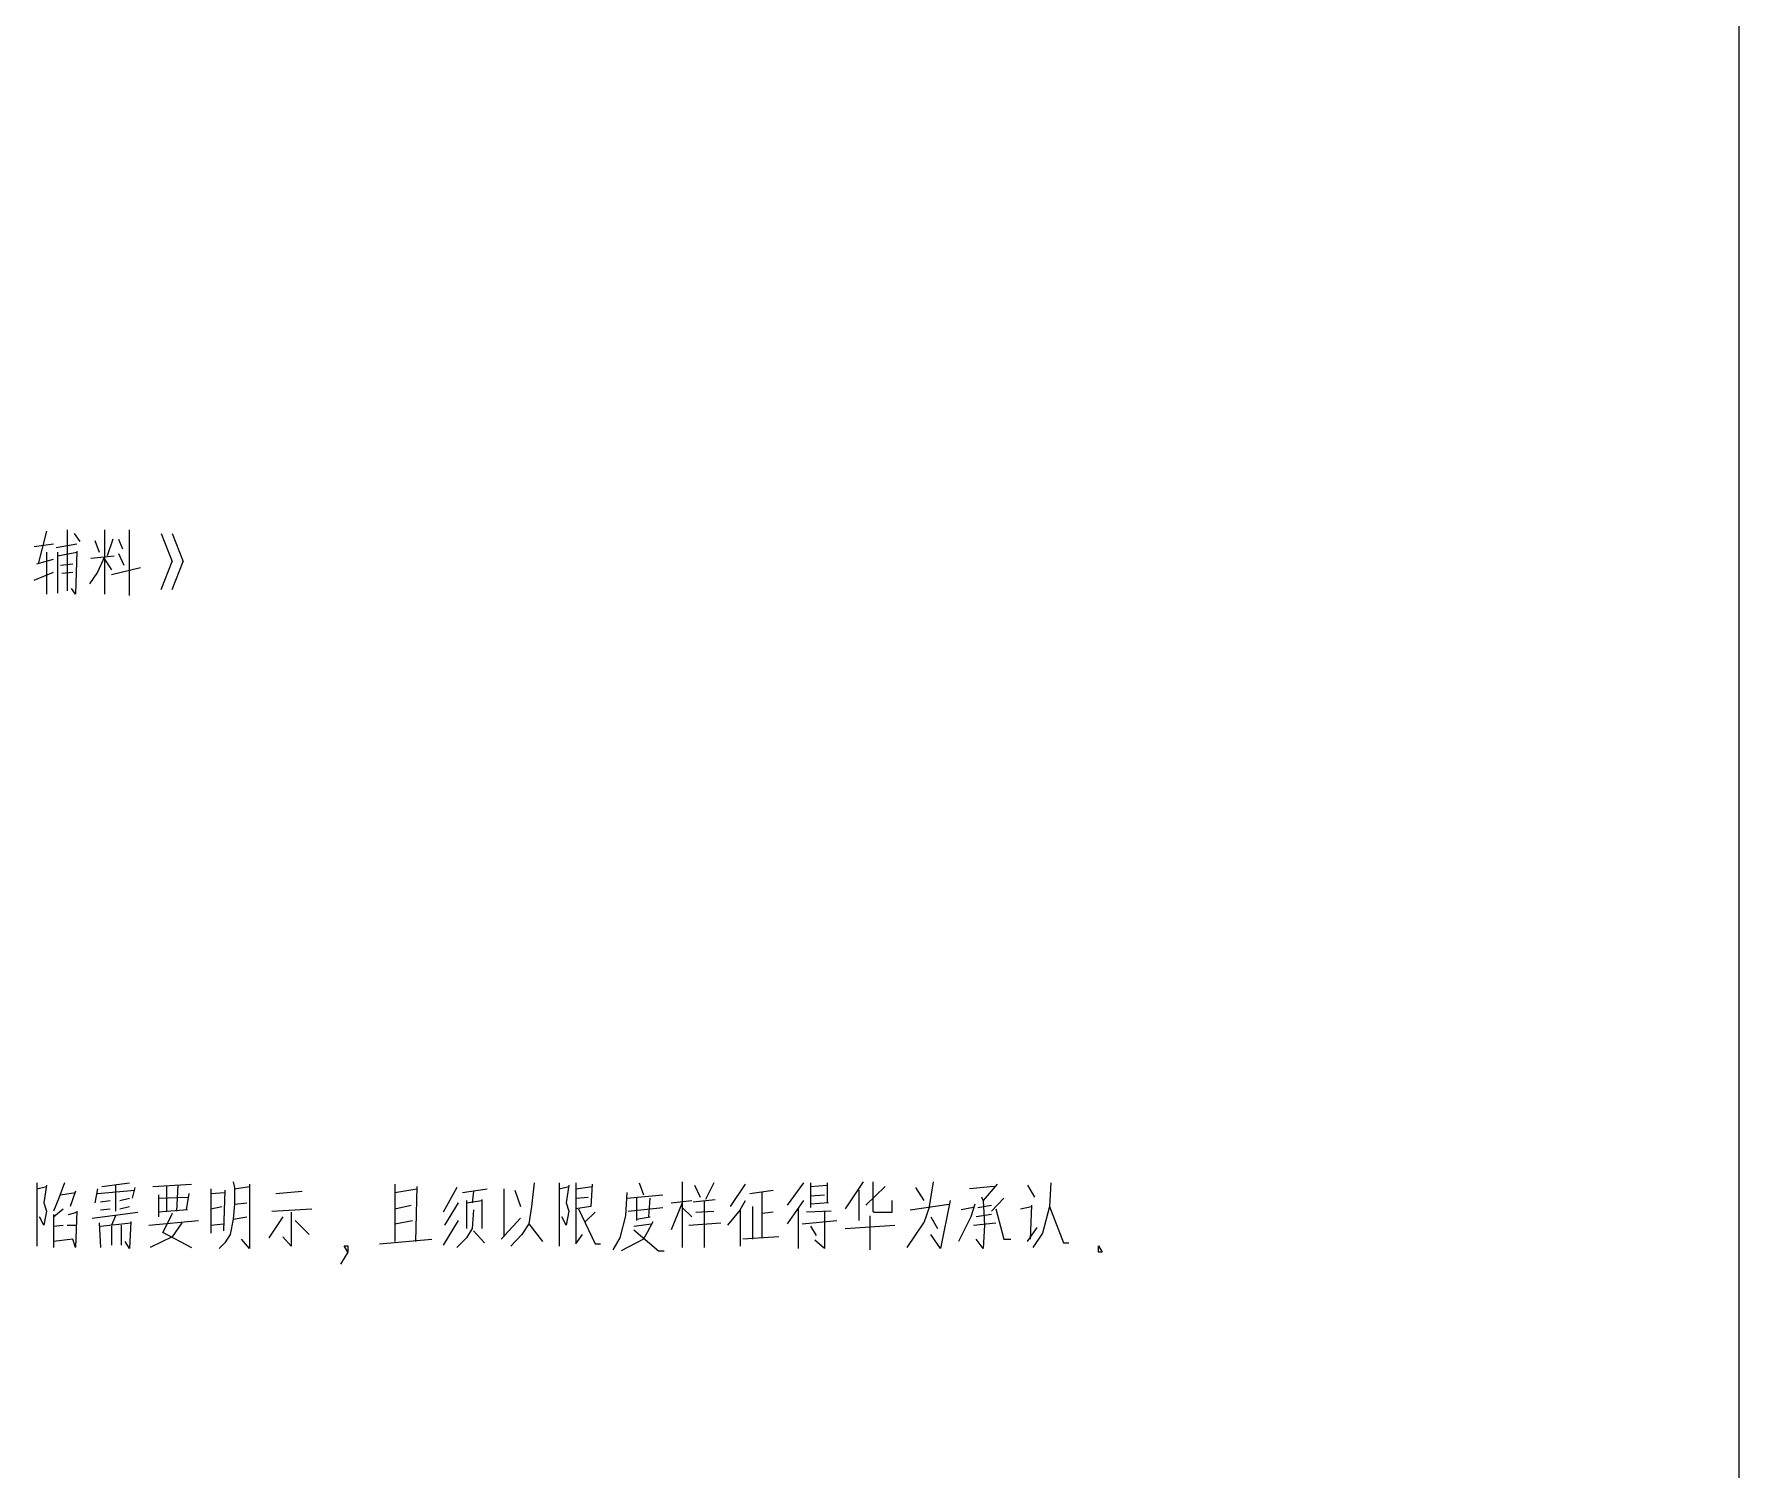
# Model space of a CAD drawing. Header units: millimetres. Extents: x 7 to 507, y -14 to 339.
# Drawn here: x 139.23 to 186.24, y 51.06 to 90.63 of the extents above; entities that cross this region are included whole.
import ezdxf

# ---------------------------------------------------------------- set-up
doc = ezdxf.new("R2010")
doc.units = ezdxf.units.MM
doc.header["$LTSCALE"] = 23.1
doc.layers.get('0').update_dxf_attribs({"linetype": 'CONTINUOUS'})

msp = doc.modelspace()

# ---------------------------------------------------------------- linework, layer by layer
at = {"color": 7}
msp.add_line((186.2401, 320.7442), (186.2401, 50.0081), dxfattribs=at)
at = {"color": 2}
for p, q in [((139.575, 76.9313), (139.3465, 76.0281)), ((140.1465, 76.9635), (140.1465, 75.2861)), ((140.3369, 76.8668), (140.4893, 76.641)), ((140.9084, 76.6732), (141.0226, 76.3506)), ((141.175, 76.9635), (141.175, 75.1894)), ((141.4036, 76.7055), (141.2512, 76.2539)), ((141.556, 76.7055), (141.6703, 76.4474)), ((141.8607, 75.1571), (141.8607, 76.9635)), ((142.7369, 76.8668), (143.0417, 76.0926)), ((143.0417, 76.8668), (143.3465, 76.0926)), ((139.2322, 76.5119), (139.7655, 76.5765)), ((139.3084, 76.0281), (139.7655, 76.1571)), ((139.575, 76.3506), (139.575, 75.1894)), ((139.8417, 76.4797), (140.4131, 76.5765)), ((139.8798, 76.3506), (139.8798, 75.2216)), ((139.8798, 76.2539), (140.4131, 76.3506)), ((140.7941, 76.1894), (141.4417, 76.2539)), ((141.175, 76.1571), (141.3655, 75.8668)), ((141.556, 76.3184), (141.7084, 75.9958)), ((139.2322, 75.5764), (139.7655, 75.8023)), ((139.956, 75.9958), (140.2988, 76.0281)), ((139.9941, 75.77), (140.2988, 75.8023)), ((141.3655, 75.7377), (142.1655, 75.9313)), ((142.7369, 75.3184), (143.0417, 76.0926)), ((143.0417, 75.3184), (143.3465, 76.0926)), ((139.3084, 58.9636), (139.3084, 57.2216)), ((139.3084, 58.8023), (139.575, 58.8668)), ((139.575, 58.899), (139.4988, 58.4152)), ((140.9845, 58.8023), (140.9084, 58.4152)), ((140.9845, 58.6732), (142.0131, 58.77)), ((141.0988, 58.8668), (141.8607, 58.9636)), ((141.4798, 58.899), (141.4798, 58.1894)), ((142.0131, 58.8345), (141.9369, 58.5442)), ((142.5084, 58.8668), (143.575, 58.9313)), ((142.8893, 58.1894), (142.8893, 58.8668)), ((143.1941, 58.899), (143.156, 58.1894)), ((144.1084, 58.8023), (144.1084, 57.5765)), ((144.4893, 58.77), (144.4512, 57.641)), ((144.756, 58.8023), (145.175, 58.8668)), ((149.175, 58.9313), (149.175, 57.3506)), ((149.175, 58.7055), (149.7846, 58.8023)), ((149.7846, 58.8668), (149.7465, 57.3506)), ((150.8893, 58.8345), (150.5084, 58.1571)), ((151.0417, 58.7055), (151.7274, 58.8023)), ((152.1846, 58.8023), (152.1846, 57.4797)), ((152.4893, 58.77), (152.6417, 58.3184)), ((153.7084, 58.9636), (153.7084, 57.2216)), ((153.7084, 58.8023), (153.975, 58.8668)), ((153.975, 58.899), (153.8988, 58.4152)), ((154.1655, 58.8023), (154.6226, 58.8668)), ((155.9179, 58.9636), (156.0322, 58.641)), ((157.0988, 58.9958), (157.0988, 57.1894)), ((157.4417, 58.899), (157.5941, 58.5765)), ((157.975, 58.9636), (157.7465, 58.5119)), ((158.4322, 58.3184), (158.8512, 58.9313)), ((158.9655, 58.6732), (159.6131, 58.77)), ((160.4512, 58.9636), (159.9941, 58.3506)), ((160.6417, 58.9636), (160.6417, 58.2861)), ((160.6417, 58.8668), (161.0988, 58.899)), ((161.0988, 58.9636), (161.0988, 58.4152)), ((162.0893, 58.9958), (161.5941, 58.2539)), ((161.975, 58.77), (161.975, 57.9313)), ((162.6988, 58.8668), (162.1655, 58.3506)), ((163.5369, 58.8345), (163.7655, 58.4797)), ((163.9179, 58.3184), (164.0322, 58.9958)), ((165.7084, 58.8668), (165.0226, 58.8023)), ((166.6226, 58.899), (166.8131, 58.5765)), ((139.956, 58.641), (140.375, 58.7055)), ((140.375, 58.7377), (140.2226, 58.3184)), ((141.0607, 58.4474), (141.3274, 58.4797)), ((141.5941, 58.4797), (141.8607, 58.5442)), ((141.5941, 58.2539), (141.8607, 58.3184)), ((142.6607, 58.641), (142.6607, 58.0281)), ((142.6607, 58.5442), (143.4607, 58.5765)), ((143.4988, 58.6732), (143.4226, 58.2216)), ((144.1084, 58.6732), (144.4893, 58.7055)), ((144.1084, 58.2539), (144.4131, 58.3184)), ((144.756, 58.3829), (145.0988, 58.4152)), ((145.8988, 58.6732), (146.6226, 58.7377)), ((149.175, 58.2539), (149.6322, 58.3506)), ((150.9274, 58.4152), (150.5465, 57.8023)), ((151.156, 58.4152), (151.575, 58.4797)), ((151.156, 58.4797), (151.156, 57.7055)), ((151.3465, 58.7377), (151.3084, 58.4152)), ((151.575, 58.5119), (151.575, 57.7055)), ((154.1655, 58.5442), (154.5084, 58.5765)), ((155.575, 58.5442), (156.5655, 58.641)), ((155.8417, 58.5442), (155.8417, 57.9313)), ((156.1846, 58.0281), (156.2226, 58.5442)), ((156.7941, 58.4152), (157.3655, 58.4797)), ((157.0988, 58.4152), (156.7941, 57.6732)), ((157.4036, 58.4474), (158.0131, 58.5119)), ((157.7084, 58.4797), (157.7084, 57.1894)), ((158.6988, 58.2216), (158.8512, 58.4797)), ((159.0417, 58.3184), (159.0417, 57.4152)), ((159.3084, 57.4474), (159.3084, 58.7055)), ((160.4512, 58.4797), (159.9941, 57.8345)), ((160.6417, 58.6087), (161.0226, 58.641)), ((161.1369, 58.4152), (160.6417, 58.3829)), ((163.3846, 58.2216), (164.4512, 58.3829)), ((163.9179, 58.3184), (163.7655, 57.8668)), ((165.2512, 58.2861), (165.6322, 58.3506)), ((165.975, 58.5442), (165.6322, 58.1894)), ((166.4322, 58.2539), (166.7369, 58.3184)), ((166.7369, 58.3506), (166.6988, 57.4152)), ((139.7655, 58.0281), (140.0322, 58.2539)), ((139.7655, 58.0926), (139.7655, 57.1894)), ((140.1845, 58.0926), (140.4131, 58.1571)), ((140.4131, 58.1894), (140.375, 57.1894)), ((140.8322, 57.9958), (142.0893, 58.1571)), ((141.0226, 57.8668), (141.0607, 57.1894)), ((141.0607, 58.2216), (141.3274, 58.2539)), ((141.0607, 57.77), (141.8988, 57.8668)), ((141.4798, 58.0603), (141.3655, 57.8023)), ((142.3941, 57.8023), (143.7655, 57.9313)), ((143.4607, 58.2216), (142.6607, 58.1571)), ((143.0417, 58.1248), (142.775, 57.5765)), ((144.1084, 57.8023), (144.4512, 57.8345)), ((144.7179, 57.9636), (145.0988, 58.0281)), ((146.0893, 58.0281), (145.7084, 57.4474)), ((145.7846, 58.1894), (146.8893, 58.2539)), ((146.4322, 57.9313), (146.8131, 57.5442)), ((149.175, 57.8345), (149.6703, 57.9313)), ((150.9274, 57.9313), (150.5084, 57.2539)), ((152.1084, 57.4152), (152.6417, 57.9958)), ((154.6988, 58.1571), (154.4322, 57.899)), ((155.6131, 58.1894), (156.5655, 58.2861)), ((155.7655, 57.77), (156.2607, 57.8345)), ((155.8417, 57.9636), (156.2226, 58.0281)), ((157.0988, 58.2861), (157.3655, 58.0281)), ((157.2893, 57.8023), (158.1655, 57.8668)), ((157.4798, 58.1571), (157.975, 58.1894)), ((158.6988, 58.2216), (158.356, 57.8023)), ((158.6988, 58.2216), (158.6988, 57.2216)), ((159.6131, 58.1571), (159.3084, 58.1248)), ((160.2988, 58.2539), (160.2988, 57.1571)), ((160.4131, 57.8345), (161.3655, 57.9313)), ((161.2131, 58.1894), (160.5274, 58.1571)), ((162.2798, 58.0603), (162.2798, 57.1248)), ((163.3084, 57.1894), (163.7655, 57.8668)), ((163.956, 58.0281), (164.1465, 57.7055)), ((165.1369, 58.2861), (164.7941, 58.2216)), ((165.1369, 57.8023), (165.7464, 57.8668)), ((165.6322, 58.0926), (165.2131, 58.0281)), ((139.7655, 57.77), (140.0322, 57.8023)), ((140.1465, 57.8023), (140.4131, 57.8023)), ((141.3655, 57.77), (141.3655, 57.2539)), ((141.6322, 57.8023), (141.6322, 57.2539)), ((142.775, 57.6087), (143.575, 57.1894)), ((148.756, 57.2861), (150.2036, 57.4152)), ((151.3465, 57.641), (151.6512, 57.3184)), ((156.0322, 57.4152), (155.4226, 57.0926)), ((159.7655, 57.4797), (158.775, 57.4152)), ((160.6417, 57.77), (160.7941, 57.5119)), ((161.5941, 57.7055), (162.9655, 57.8023)), ((166.6226, 57.3506), (166.8893, 57.7377))]:
    msp.add_line(p, q, dxfattribs=at)
for points in [[(140.4131, 76.3829), (140.375, 75.1894), (140.2607, 75.3506)], [(141.175, 76.2216), (140.9845, 75.8023), (140.756, 75.4797)], [(140.0703, 58.9636), (139.9179, 58.5442), (139.7655, 58.1894)], [(144.7179, 58.9958), (144.756, 58.8345), (144.756, 58.3829), (144.7179, 57.9636), (144.6417, 57.5442), (144.4893, 57.3184), (144.3369, 57.1571)], [(145.175, 58.9313), (145.175, 57.1571), (144.9465, 57.4152)], [(153.0226, 58.9636), (152.9465, 58.3184), (152.8703, 57.8345), (153.2512, 57.3506)], [(154.1655, 58.9636), (154.1655, 57.2861), (154.356, 57.5442)], [(154.6226, 58.9313), (154.5845, 58.3184), (154.1655, 58.2539)], [(162.356, 58.9958), (162.356, 58.1894), (162.3941, 58.1571)], [(165.7846, 58.9313), (165.4036, 58.4797), (165.3655, 58.5765)], [(167.2703, 58.9636), (167.2322, 58.3184), (167.6131, 57.3184), (167.7655, 57.3184)], [(139.4988, 58.4152), (139.575, 58.1894), (139.4988, 57.8023), (139.3846, 58.0281)], [(153.8988, 58.4152), (153.975, 58.1894), (153.8988, 57.8023), (153.7845, 58.0281)], [(155.575, 58.7055), (155.5369, 58.0603), (155.3845, 57.4474), (155.1941, 57.1248)], [(162.3941, 58.1571), (162.8893, 58.1571), (162.8893, 58.4797)], [(164.4893, 58.4797), (164.2226, 57.1571), (163.956, 57.5442)], [(165.175, 58.3829), (165.0607, 58.0281), (164.7179, 57.3506)], [(165.4036, 58.4797), (165.4417, 57.8023), (165.4036, 57.1571), (165.2131, 57.4152)], [(167.2322, 58.3184), (167.0417, 57.5765), (166.775, 57.1894)], [(141.8988, 57.899), (141.8607, 57.1571), (141.7464, 57.3506)], [(143.3084, 57.8668), (143.0417, 57.4797), (142.4322, 57.1894)], [(146.3179, 58.1571), (146.3179, 57.2216), (146.0893, 57.4797)], [(151.3465, 58.2216), (151.3084, 57.7055), (151.156, 57.4474), (150.8893, 57.1894)], [(152.8703, 57.8345), (152.6798, 57.5442), (152.375, 57.2216)], [(154.2417, 58.2539), (154.6988, 57.2861), (154.8512, 57.2861)], [(156.0322, 57.4152), (156.1465, 57.6087), (156.2988, 57.899)], [(161.0226, 58.1894), (161.0226, 57.1571), (160.756, 57.3829)], [(165.7464, 58.2539), (165.975, 57.4152), (166.1655, 57.4152)], [(140.375, 57.1894), (140.2988, 57.4152), (139.7655, 57.3506)], [(155.7655, 57.6732), (156.4512, 57.0926), (156.6036, 57.0926)], [(147.8798, 57.0603), (147.7798, 57.227), (147.8798, 57.227), (147.8798, 57.0603), (147.6798, 56.727)], [(168.6798, 57.0603), (168.5798, 57.0603), (168.5798, 57.227), (168.6798, 57.0603)]]:
    msp.add_lwpolyline(points, dxfattribs=at)

doc.saveas('drawing.dxf')
